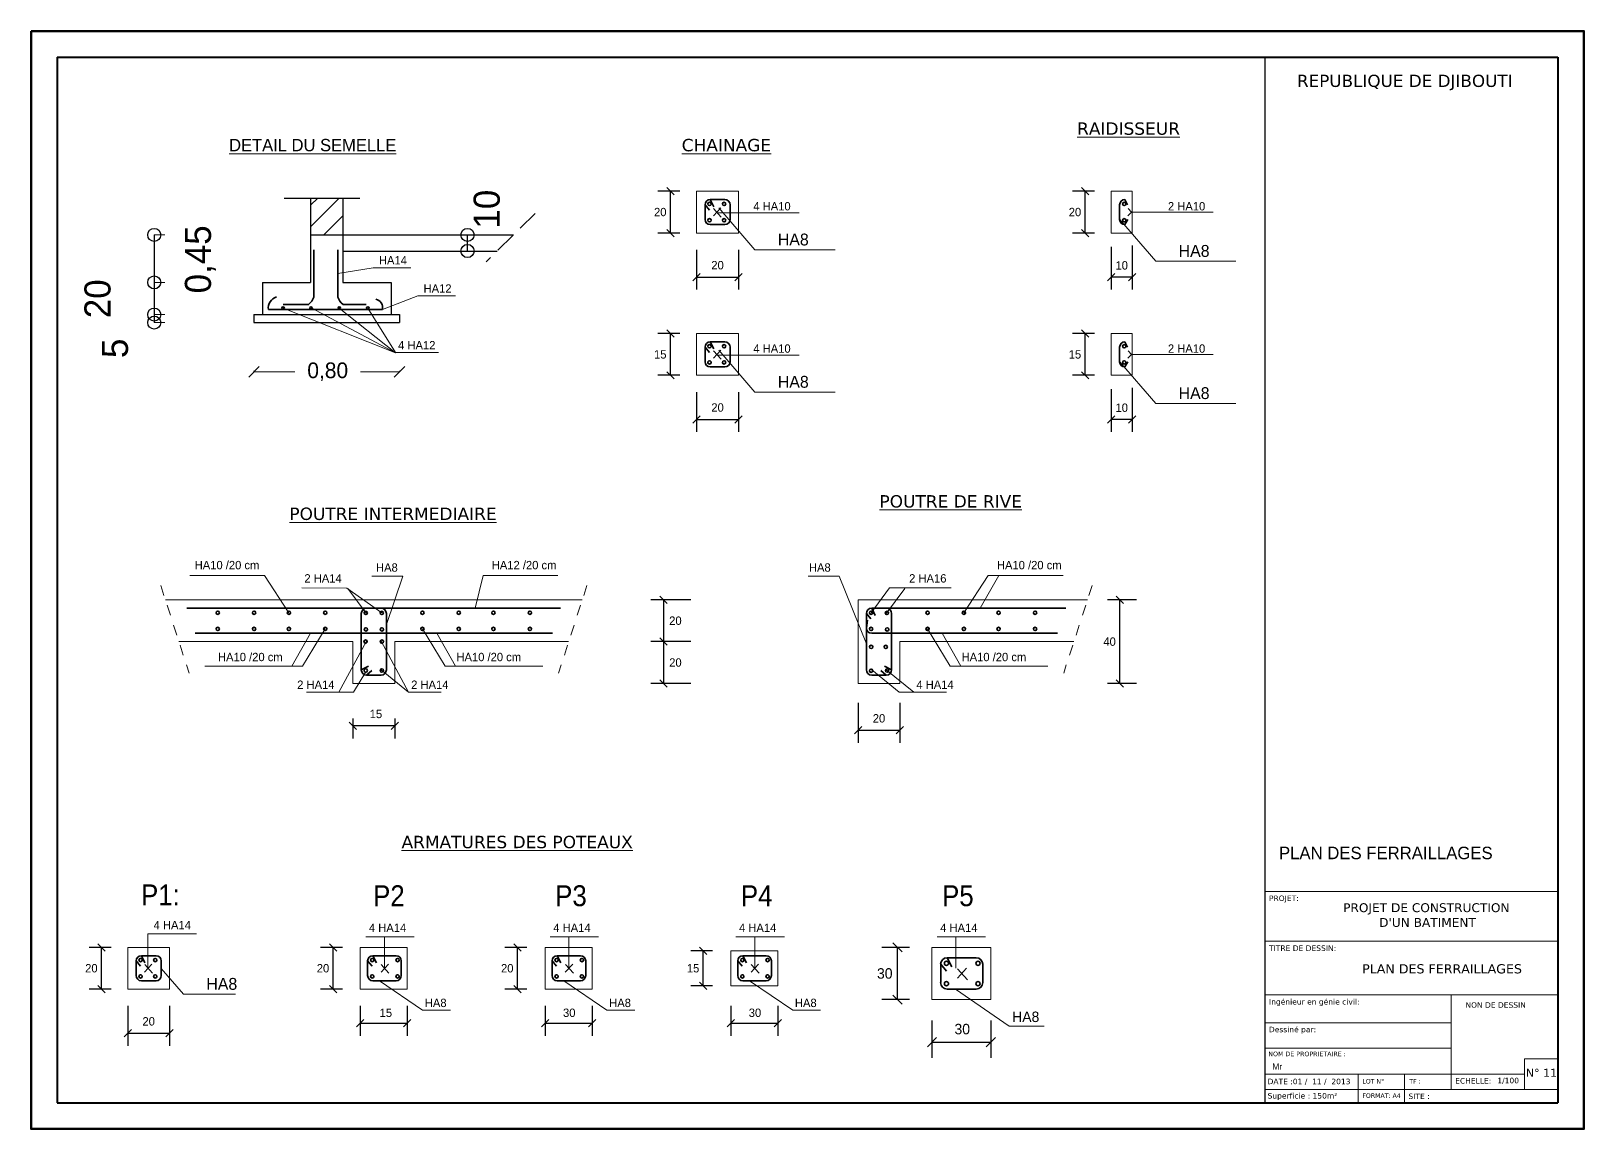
# Model space of a CAD drawing. Extents: x -110 to 3211, y -163 to 893.
# Drawn here: x 122.94 to 137.79, y -14.25 to -3.75 of the extents above; entities that cross this region are included whole.
import ezdxf
from ezdxf.enums import TextEntityAlignment as Align

# ---------------------------------------------------------------- set-up
doc = ezdxf.new("R2010")
doc.units = 0
doc.header["$LTSCALE"] = 0.8
doc.header["$MEASUREMENT"] = 0
doc.linetypes.add('DASHED2', pattern=[0.375, 0.25, -0.125])
doc.linetypes.add('HIDDEN', pattern=[0.375, 0.25, -0.125])
doc.layers.get('0').update_dxf_attribs({"color": 5, "linetype": 'CONTINUOUS'})
doc.layers.get('DEFPOINTS').update_dxf_attribs({"linetype": 'CONTINUOUS'})
for name, color, linetype in [('COMBLDG', 7, 'CONTINUOUS'), ('Cotation', 11, 'CONTINUOUS'), ('COTATITION', 5, 'CONTINUOUS')]:
    doc.layers.add(name, color=color, linetype=linetype)
for name, color, linetype, lineweight in [('DET -FER', 7, 'CONTINUOUS', 13), ('DETAIL', 1, 'CONTINUOUS', 35), ('Layer1', 3, 'CONTINUOUS', 15)]:
    doc.layers.add(name, color=color, linetype=linetype, lineweight=lineweight)
doc.styles.add('style1', font='FTLTLT.TTF', dxfattribs={"width": 0.8, "height": 30})
doc.dimstyles.new('ISO-25', dxfattribs={"dimtxt": 0.25, "dimasz": 0.25, "dimexe": 1.25, "dimexo": 0.625, "dimgap": 0.001, "dimtad": 1, "dimzin": 1, "dimtxsty": 'Standard', "dimblk": 'SMALL', "dimcen": 0.25, "dimse1": 1, "dimse2": 1, "dimazin": 0, "dimtfac": 1, "dimtmove": 1, "dimatfit": 3, "dimldrblk": 'SMALL', "dimfxl": 1, "dimarcsym": 0})

# ---------------------------------------------------------------- blocks, each defined once
blk = doc.blocks.new('_Small')
at = {"color": 0, "linetype": 'ByBlock', "lineweight": -2}
blk.add_circle((0, 0), 0.25, dxfattribs=at)
blk = doc.blocks.new('*D200')
at = {"layer": 'Cotation', "color": 0, "lineweight": -2, "ltscale": 0.3, "transparency": 16777216}
blk.add_line((124.121, -6.154), (124.121, -6.462), dxfattribs=at)
at = {"layer": 'DEFPOINTS', "color": 0, "ltscale": 0.3, "transparency": 16777216}
for p in [(125.155, -6.154), (124.121, -6.462), (125.155, -6.462)]:
    blk.add_point(p, dxfattribs=at)
at = {"layer": 'Cotation', "color": 0, "lineweight": -2, "ltscale": 0.3, "transparency": 16777216, "xscale": 0.250000000000011, "yscale": 0.250000000000011, "zscale": 0.250000000000011}
for p, rotation in [((124.121, -6.154), 90), ((124.121, -6.462), 270)]:
    blk.add_blockref('_Small', p, dxfattribs=dict(at, rotation=rotation))
at = {"layer": 'Cotation', "color": 0, "lineweight": 20, "ltscale": 0.3, "transparency": 16777216, "insert": (123.58, -6.311), "char_height": 0.25, "attachment_point": 5, "rotation": 90}
blk.add_mtext('20', dxfattribs=at)
blk = doc.blocks.new('*D201')
at = {"layer": 'Cotation', "color": 0, "lineweight": -2, "ltscale": 0.3, "transparency": 16777216}
blk.add_line((124.121, -6.462), (124.121, -6.539), dxfattribs=at)
at = {"layer": 'DEFPOINTS', "color": 0, "ltscale": 0.3, "transparency": 16777216}
for p in [(125.155, -6.462), (124.121, -6.539), (125.155, -6.539)]:
    blk.add_point(p, dxfattribs=at)
at = {"layer": 'Cotation', "color": 0, "lineweight": -2, "ltscale": 0.3, "transparency": 16777216, "xscale": 0.250000000000011, "yscale": 0.250000000000011, "zscale": 0.250000000000011}
for p, rotation in [((124.121, -6.462), 90), ((124.121, -6.539), 270)]:
    blk.add_blockref('_Small', p, dxfattribs=dict(at, rotation=rotation))
at = {"layer": 'Cotation', "color": 0, "lineweight": 20, "ltscale": 0.3, "transparency": 16777216, "insert": (123.747, -6.785), "char_height": 0.25, "attachment_point": 5, "rotation": 90}
blk.add_mtext('5', dxfattribs=at)
blk = doc.blocks.new('*D202')
at = {"layer": 'Cotation', "color": 0, "lineweight": -2, "ltscale": 0.3, "transparency": 16777216}
blk.add_line((127.117, -5.854), (127.117, -5.7), dxfattribs=at)
at = {"layer": 'DEFPOINTS', "color": 0, "ltscale": 0.3, "transparency": 16777216}
for p in [(127.117, -5.7), (127.315, -5.7), (127.315, -5.854)]:
    blk.add_point(p, dxfattribs=at)
at = {"layer": 'Cotation', "color": 0, "lineweight": -2, "ltscale": 0.3, "transparency": 16777216, "xscale": 0.250000000000011, "yscale": 0.250000000000011, "zscale": 0.250000000000011}
for p, rotation in [((127.117, -5.7), 90), ((127.117, -5.854), 270)]:
    blk.add_blockref('_Small', p, dxfattribs=dict(at, rotation=rotation))
at = {"layer": 'Cotation', "color": 0, "lineweight": 20, "ltscale": 0.3, "transparency": 16777216, "insert": (127.302, -5.454), "char_height": 0.25, "attachment_point": 5, "rotation": 90}
blk.add_mtext('10', dxfattribs=at)
blk = doc.blocks.new('_OBLIQUE')
at = {"color": 0, "linetype": 'ByBlock'}
blk.add_line((-0.5, -0.5), (0.5, 0.5), dxfattribs=at)
blk = doc.blocks.new('*D203')
at = {"layer": 'Cotation', "color": 0, "lineweight": -2, "ltscale": 0.3, "transparency": 16777216}
blk.add_line((124.121, -5.7), (124.121, -6.154), dxfattribs=at)
at = {"layer": 'DEFPOINTS', "color": 0, "ltscale": 0.3, "transparency": 16777216}
for p in [(125.617, -5.7), (124.121, -6.154), (125.617, -6.154)]:
    blk.add_point(p, dxfattribs=at)
at = {"layer": 'Cotation', "color": 0, "lineweight": -2, "ltscale": 0.3, "transparency": 16777216, "xscale": 0.250000000000011, "yscale": 0.250000000000011, "zscale": 0.250000000000011}
for p, rotation in [((124.121, -5.7), 90), ((124.121, -6.154), 270)]:
    blk.add_blockref('_Small', p, dxfattribs=dict(at, rotation=rotation))
at = {"layer": 'Cotation', "color": 0, "lineweight": 20, "ltscale": 0.3, "transparency": 16777216, "insert": (124.562, -5.934), "char_height": 0.25, "attachment_point": 5, "rotation": 90}
blk.add_mtext('0,45', dxfattribs=at)

msp = doc.modelspace()

# ---------------------------------------------------------------- linework, layer by layer
at = {"color": 5, "lineweight": 40}
for p, q in [((123.193, -4), (137.543, -4)), ((123.193, -4), (123.193, -14)), ((137.543, -4), (137.543, -14)), ((123.193, -14), (137.543, -14))]:
    msp.add_line(p, q, dxfattribs=at)
at = {"color": 5, "lineweight": 100}
msp.add_lwpolyline([(122.943, -3.75), (137.793, -3.75), (137.793, -14.25), (122.943, -14.25)], close=True, dxfattribs=at)
at = {"layer": 'COMBLDG', "color": 7, "lineweight": 30}
msp.add_line((134.744, -14), (134.744, -4), dxfattribs=at)
at = {"layer": 'COMBLDG', "color": 7, "lineweight": 9}
for p, q in [((134.744, -11.98, 0.088), (137.543, -11.98, -0.282)), ((134.744, -12.456, 0.088), (137.543, -12.456, -0.282)), ((134.744, -12.969, 0.088), (137.543, -12.969, -0.282)), ((136.522, -12.969, -0.147), (136.522, -13.873, -0.266)), ((134.744, -13.235, 0), (136.522, -13.235, -0.235)), ((134.744, -13.478, 0.088), (136.522, -13.478, -0.147)), ((137.224, -13.579, -0.533), (137.543, -13.579, -0.565)), ((137.224, -13.579, 0), (137.224, -13.873, 0)), ((134.744, -13.726), (137.224, -13.726, -0.25)), ((135.633, -13.726, 0.019), (135.633, -14, -0.017)), ((136.077, -14, 0), (136.077, -13.726, 0)), ((134.744, -13.873, 0), (137.543, -13.873))]:
    msp.add_line(p, q, dxfattribs=at)
at = {"layer": 'Cotation', "ltscale": 0.15}
for p, q in [((129.148, -5.282, -7.109), (128.937, -5.282, -7.109)), ((129.057, -5.682, -7.109), (129.057, -5.282, -7.109)), ((133.113, -5.282, -7.109), (132.903, -5.282, -7.109)), ((133.023, -5.682, -7.109), (133.023, -5.282, -7.109)), ((129.148, -5.682, -7.109), (128.937, -5.682, -7.109)), ((133.113, -5.682, -7.109), (132.903, -5.682, -7.109)), ((129.308, -5.842, -7.109), (129.308, -6.223, -7.109)), ((129.708, -5.842, -7.109), (129.708, -6.223, -7.109)), ((133.273, -5.815, -7.109), (133.273, -6.223, -7.109)), ((133.473, -5.802, -7.109), (133.473, -6.223, -7.109)), ((129.308, -6.103, -7.109), (129.708, -6.103, -7.109)), ((133.473, -6.103, -7.109), (133.273, -6.103, -7.109)), ((129.148, -6.643, -7.109), (128.937, -6.643, -7.109)), ((129.057, -7.043, -7.109), (129.057, -6.643, -7.109)), ((133.113, -6.643, -7.109), (132.903, -6.643, -7.109)), ((133.023, -7.043, -7.109), (133.023, -6.643, -7.109)), ((129.148, -7.043, -7.109), (128.937, -7.043, -7.109)), ((133.113, -7.043, -7.109), (132.903, -7.043, -7.109)), ((129.308, -7.203, -7.109), (129.308, -7.584, -7.109)), ((129.708, -7.203, -7.109), (129.708, -7.584, -7.109)), ((133.273, -7.176, -7.109), (133.273, -7.584, -7.109)), ((133.473, -7.163, -7.109), (133.473, -7.584, -7.109)), ((129.308, -7.464, -7.109), (129.708, -7.464, -7.109)), ((133.473, -7.464, -7.109), (133.273, -7.464, -7.109)), ((129.253, -9.19, -7.109), (128.871, -9.19, -7.109)), ((128.991, -9.19, -7.109), (128.991, -9.59, -7.109)), ((133.515, -9.19, -7.109), (133.236, -9.19, -7.109)), ((133.356, -9.99, -7.109), (133.356, -9.19, -7.109)), ((129.253, -9.59, -7.109), (128.871, -9.59, -7.109)), ((129.253, -9.59, -7.109), (128.871, -9.59, -7.109)), ((128.991, -9.59, -7.109), (128.991, -9.99, -7.109)), ((129.253, -9.99, -7.109), (128.871, -9.99, -7.109)), ((133.515, -9.99, -7.109), (133.236, -9.99, -7.109)), ((130.852, -10.176, -7.109), (130.852, -10.557, -7.109)), ((131.252, -10.176, -7.109), (131.252, -10.557, -7.109)), ((126.021, -10.325, -7.109), (126.021, -10.516, -7.109)), ((126.421, -10.325, -7.109), (126.421, -10.516, -7.109)), ((126.421, -10.396, -7.109), (126.021, -10.396, -7.109)), ((130.852, -10.437, -7.109), (131.252, -10.437, -7.109)), ((123.708, -12.514, -7.109), (123.498, -12.514, -7.109)), ((123.618, -12.914, -7.109), (123.618, -12.514, -7.109)), ((125.922, -12.514, -7.109), (125.712, -12.514, -7.109)), ((125.832, -12.914, -7.109), (125.832, -12.514, -7.109)), ((127.685, -12.514, -7.109), (127.475, -12.514, -7.109)), ((127.595, -12.914, -7.109), (127.595, -12.514, -7.109)), ((129.461, -12.548, -7.109), (129.251, -12.548, -7.109)), ((129.371, -12.882, -7.109), (129.371, -12.548, -7.109)), ((131.342, -12.514, -7.109), (131.079, -12.514, -7.109)), ((131.229, -13.014, -7.109), (131.229, -12.514, -7.109)), ((123.708, -12.914, -7.109), (123.498, -12.914, -7.109)), ((125.922, -12.914, -7.109), (125.712, -12.914, -7.109)), ((127.685, -12.914, -7.109), (127.475, -12.914, -7.109)), ((129.461, -12.882, -7.109), (129.251, -12.882, -7.109)), ((131.342, -13.014, -7.109), (131.079, -13.014, -7.109)), ((123.868, -13.074, -7.109), (123.868, -13.455, -7.109)), ((124.268, -13.074, -7.109), (124.268, -13.455, -7.109)), ((126.09, -13.074, -7.109), (126.09, -13.36, -7.109)), ((126.54, -13.074, -7.109), (126.54, -13.36, -7.109)), ((127.858, -13.074, -7.109), (127.858, -13.36, -7.109)), ((128.308, -13.074, -7.109), (128.308, -13.36, -7.109)), ((129.634, -13.074, -7.109), (129.634, -13.36, -7.109)), ((130.084, -13.074, -7.109), (130.084, -13.36, -7.109)), ((131.558, -13.214, -7.109), (131.558, -13.571, -7.109)), ((132.121, -13.214, -7.109), (132.121, -13.571, -7.109)), ((123.868, -13.335, -7.109), (124.268, -13.335, -7.109)), ((126.09, -13.24, -7.109), (126.54, -13.24, -7.109)), ((127.858, -13.24, -7.109), (128.308, -13.24, -7.109)), ((129.634, -13.24, -7.109), (130.084, -13.24, -7.109)), ((131.558, -13.421, -7.109), (132.121, -13.421, -7.109))]:
    msp.add_line(p, q, dxfattribs=at)
at = {"layer": 'Cotation', "linetype": 'DASHED2', "lineweight": 20, "ltscale": 0.3}
for p, q in [((124.121, -5.7, -7.109), (124.274, -5.7, -7.109)), ((124.121, -6.154, -7.109), (124.274, -6.154, -7.109)), ((124.121, -6.462, -7.109), (124.274, -6.462, -7.109)), ((124.121, -6.539, -7.109), (124.274, -6.539, -7.109))]:
    msp.add_line(p, q, dxfattribs=at)
at = {"layer": 'Cotation', "lineweight": 20, "ltscale": 0.3}
for p, q in [((125.075, -6.999, -7.109), (125.075, -7.009, -7.109)), ((125.075, -7.009, -7.109), (125.466, -7.009, -7.109)), ((126.467, -7.009, -7.109), (126.093, -7.009, -7.109)), ((126.467, -6.999, -7.109), (126.467, -7.009, -7.109))]:
    msp.add_line(p, q, dxfattribs=at)
at = {"layer": 'COTATITION', "color": 7, "lineweight": 25}
for p, q in [((125.363, -5.35, -7.109), (126.088, -5.35, -7.109)), ((125.617, -5.35, -7.109), (125.617, -6.154, -7.109)), ((125.617, -5.622, -7.109), (125.889, -5.35, -7.109)), ((125.617, -5.417, -7.109), (125.684, -5.35, -7.109)), ((125.925, -5.35, -7.109), (125.925, -6.154, -7.109)), ((125.743, -5.7, -7.109), (125.925, -5.518, -7.109)), ((125.617, -5.7, -7.109), (127.556, -5.7, -7.109)), ((125.925, -5.854, -7.109), (127.401, -5.854, -7.109)), ((125.155, -6.154, -7.109), (125.617, -6.154, -7.109)), ((125.155, -6.154, -7.109), (125.155, -6.462, -7.109)), ((125.925, -6.154, -7.109), (126.387, -6.154, -7.109)), ((126.387, -6.154, -7.109), (126.387, -6.462, -7.109)), ((125.075, -6.462, -7.109), (125.075, -6.539, -7.109)), ((125.075, -6.462, -7.109), (126.467, -6.462, -7.109)), ((126.467, -6.462, -7.109), (126.467, -6.539, -7.109)), ((125.075, -6.539, -7.109), (126.467, -6.539, -7.109))]:
    msp.add_line(p, q, dxfattribs=at)
at = {"layer": 'COTATITION', "color": 7, "linetype": 'DASHED2', "lineweight": 25}
msp.add_line((127.764, -5.495, -7.109), (127.296, -5.957, -7.109), dxfattribs=at)
at = {"layer": 'COTATITION', "color": 7, "lineweight": 25, "elevation": -7.109}
msp.add_lwpolyline([(125.155, -6.154), (125.617, -6.154)], dxfattribs=at)
at = {"layer": 'DET -FER', "ltscale": 0.15}
for p, q in [((129.708, -5.282, -7.109), (129.308, -5.282, -7.109)), ((129.308, -5.282, -7.109), (129.308, -5.682, -7.109)), ((129.708, -5.282, -7.109), (129.308, -5.282, -7.109)), ((129.308, -5.282, -7.109), (129.308, -5.682, -7.109)), ((129.708, -5.282, -7.109), (129.708, -5.682, -7.109)), ((129.708, -5.282, -7.109), (129.708, -5.682, -7.109)), ((133.473, -5.282, -7.109), (133.273, -5.282, -7.109)), ((133.273, -5.282, -7.109), (133.273, -5.682, -7.109)), ((133.473, -5.282, -7.109), (133.273, -5.282, -7.109)), ((133.273, -5.282, -7.109), (133.273, -5.682, -7.109)), ((133.473, -5.282, -7.109), (133.473, -5.682, -7.109)), ((129.708, -5.682, -7.109), (129.308, -5.682, -7.109)), ((129.708, -5.682, -7.109), (129.308, -5.682, -7.109)), ((133.473, -5.682, -7.109), (133.273, -5.682, -7.109)), ((133.473, -5.682, -7.109), (133.273, -5.682, -7.109)), ((129.708, -6.643, -7.109), (129.308, -6.643, -7.109)), ((129.308, -6.643, -7.109), (129.308, -7.043, -7.109)), ((129.708, -6.643, -7.109), (129.308, -6.643, -7.109)), ((129.308, -6.643, -7.109), (129.308, -7.043, -7.109)), ((129.708, -6.643, -7.109), (129.708, -7.043, -7.109)), ((129.708, -6.643, -7.109), (129.708, -7.043, -7.109)), ((133.473, -6.643, -7.109), (133.273, -6.643, -7.109)), ((133.273, -6.643, -7.109), (133.273, -7.043, -7.109)), ((133.473, -6.643, -7.109), (133.273, -6.643, -7.109)), ((133.273, -6.643, -7.109), (133.273, -7.043, -7.109)), ((133.473, -6.643, -7.109), (133.473, -7.043, -7.109)), ((129.708, -7.043, -7.109), (129.308, -7.043, -7.109)), ((129.708, -7.043, -7.109), (129.308, -7.043, -7.109)), ((133.473, -7.043, -7.109), (133.273, -7.043, -7.109)), ((133.473, -7.043, -7.109), (133.273, -7.043, -7.109)), ((124.228, -9.19, -7.109), (126.421, -9.19, -7.109)), ((128.214, -9.19, -7.109), (126.421, -9.19, -7.109)), ((133.045, -9.19, -7.109), (130.852, -9.19, -7.109)), ((130.852, -9.19, -7.109), (130.852, -9.99, -7.109)), ((124.357, -9.59, -7.109), (126.021, -9.59, -7.109)), ((126.021, -9.59, -7.109), (126.021, -9.99, -7.109)), ((126.421, -9.59, -7.109), (126.421, -9.99, -7.109)), ((128.084, -9.59, -7.109), (126.421, -9.59, -7.109)), ((131.252, -9.59, -7.109), (131.252, -9.99, -7.109)), ((132.915, -9.59, -7.109), (131.252, -9.59, -7.109)), ((126.021, -9.99, -7.109), (126.421, -9.99, -7.109)), ((131.252, -9.99, -7.109), (130.852, -9.99, -7.109)), ((124.268, -12.514, -7.109), (123.868, -12.514, -7.109)), ((123.868, -12.514, -7.109), (123.868, -12.914, -7.109)), ((124.268, -12.514, -7.109), (123.868, -12.514, -7.109)), ((123.868, -12.514, -7.109), (123.868, -12.914, -7.109)), ((124.268, -12.514, -7.109), (124.268, -12.914, -7.109)), ((124.268, -12.514, -7.109), (124.268, -12.914, -7.109)), ((126.54, -12.514, -7.109), (126.09, -12.514, -7.109)), ((126.09, -12.514, -7.109), (126.09, -12.914, -7.109)), ((126.54, -12.514, -7.109), (126.54, -12.914, -7.109)), ((128.308, -12.514, -7.109), (127.858, -12.514, -7.109)), ((127.858, -12.514, -7.109), (127.858, -12.914, -7.109)), ((128.308, -12.514, -7.109), (128.308, -12.914, -7.109)), ((130.084, -12.548, -7.109), (129.634, -12.548, -7.109)), ((129.634, -12.548, -7.109), (129.634, -12.882, -7.109)), ((130.084, -12.548, -7.109), (130.084, -12.882, -7.109)), ((132.121, -12.514, -7.109), (131.558, -12.514, -7.109)), ((131.558, -12.514, -7.109), (131.558, -13.014, -7.109)), ((132.121, -12.514, -7.109), (132.121, -13.014, -7.109)), ((124.268, -12.914, -7.109), (123.868, -12.914, -7.109)), ((124.268, -12.914, -7.109), (123.868, -12.914, -7.109)), ((126.54, -12.914, -7.109), (126.09, -12.914, -7.109)), ((128.308, -12.914, -7.109), (127.858, -12.914, -7.109)), ((130.084, -12.882, -7.109), (129.634, -12.882, -7.109)), ((132.121, -13.014, -7.109), (131.558, -13.014, -7.109))]:
    msp.add_line(p, q, dxfattribs=at)
at = {"layer": 'DETAIL', "ltscale": 0.15}
for p, q in [((129.388, -5.552, -7.109), (129.388, -5.412, -7.109)), ((129.388, -5.412, -7.109), (129.431, -5.464, -7.109)), ((129.438, -5.362, -7.109), (129.578, -5.362, -7.109)), ((129.438, -5.362, -7.109), (129.578, -5.362, -7.109)), ((129.438, -5.362, -7.109), (129.471, -5.43, -7.109)), ((129.628, -5.412, -7.109), (129.628, -5.552, -7.109)), ((133.353, -5.552, -7.109), (133.353, -5.412, -7.109)), ((133.403, -5.362, -7.109), (133.428, -5.412, -7.109)), ((129.578, -5.602, -7.109), (129.438, -5.602, -7.109)), ((133.403, -5.602, -7.109), (133.433, -5.554, -7.109)), ((125.648, -5.843, -7.109), (125.648, -6.297, -7.109)), ((125.877, -5.843, -7.109), (125.877, -6.297, -7.109)), ((125.598, -6.365, -7.109), (125.355, -6.365, -7.109)), ((125.927, -6.365, -7.109), (126.147, -6.365, -7.109)), ((125.214, -6.414, -7.109), (126.303, -6.414, -7.109)), ((129.388, -6.913, -7.109), (129.388, -6.773, -7.109)), ((129.388, -6.773, -7.109), (129.431, -6.824, -7.109)), ((129.438, -6.723, -7.109), (129.578, -6.723, -7.109)), ((129.438, -6.723, -7.109), (129.578, -6.723, -7.109)), ((129.438, -6.723, -7.109), (129.471, -6.791, -7.109)), ((129.628, -6.773, -7.109), (129.628, -6.913, -7.109)), ((133.353, -6.913, -7.109), (133.353, -6.773, -7.109)), ((133.403, -6.723, -7.109), (133.428, -6.773, -7.109)), ((129.578, -6.963, -7.109), (129.438, -6.963, -7.109)), ((133.403, -6.963, -7.109), (133.433, -6.915, -7.109)), ((126.291, -9.27, -7.109), (124.434, -9.27, -7.109)), ((126.101, -9.32, -7.109), (126.101, -9.86, -7.109)), ((126.291, -9.27, -7.109), (126.151, -9.27, -7.109)), ((126.691, -9.27, -7.109), (126.151, -9.27, -7.109)), ((126.291, -9.27, -7.109), (128.007, -9.27, -7.109)), ((126.291, -9.27, -7.109), (126.291, -9.27, -7.109)), ((126.291, -9.27, -7.109), (126.291, -9.27, -7.109)), ((126.341, -9.32, -7.109), (126.341, -9.86, -7.109)), ((130.932, -9.46, -7.109), (130.932, -9.32, -7.109)), ((130.932, -9.32, -7.109), (130.975, -9.372, -7.109)), ((130.932, -9.86, -7.109), (130.932, -9.32, -7.109)), ((130.982, -9.27, -7.109), (132.838, -9.27, -7.109)), ((130.982, -9.27, -7.109), (131.122, -9.27, -7.109)), ((130.982, -9.27, -7.109), (131.016, -9.339, -7.109)), ((130.982, -9.27, -7.109), (131.122, -9.27, -7.109)), ((131.172, -9.32, -7.109), (131.172, -9.86, -7.109)), ((130.932, -9.46, -7.109), (130.943, -9.385, -7.109)), ((124.512, -9.51, -7.109), (126.741, -9.51, -7.109)), ((127.929, -9.51, -7.109), (126.341, -9.51, -7.109)), ((132.76, -9.51, -7.109), (130.982, -9.51, -7.109)), ((126.101, -9.72, -7.109), (126.101, -9.86, -7.109)), ((126.341, -9.72, -7.109), (126.341, -9.86, -7.109)), ((130.932, -9.86, -7.109), (130.932, -9.72, -7.109)), ((130.932, -9.86, -7.109), (130.932, -9.72, -7.109)), ((131.172, -9.72, -7.109), (131.172, -9.86, -7.109)), ((126.101, -9.86, -7.109), (126.169, -9.826, -7.109)), ((126.151, -9.91, -7.109), (126.202, -9.867, -7.109)), ((126.291, -9.91, -7.109), (126.151, -9.91, -7.109)), ((126.151, -9.91, -7.109), (126.291, -9.91, -7.109)), ((131.122, -9.91, -7.109), (130.982, -9.91, -7.109)), ((131.122, -9.91, -7.109), (130.982, -9.91, -7.109)), ((131.122, -9.91, -7.109), (131.07, -9.867, -7.109)), ((131.172, -9.86, -7.109), (131.103, -9.826, -7.109)), ((123.998, -12.594, -7.109), (124.138, -12.594, -7.109)), ((123.998, -12.594, -7.109), (124.138, -12.594, -7.109)), ((123.998, -12.594, -7.109), (124.031, -12.662, -7.109)), ((126.212, -12.594, -7.109), (126.434, -12.594, -7.109)), ((126.212, -12.594, -7.109), (126.352, -12.594, -7.109)), ((126.212, -12.594, -7.109), (126.246, -12.662, -7.109)), ((127.975, -12.594, -7.109), (128.197, -12.594, -7.109)), ((127.975, -12.594, -7.109), (128.115, -12.594, -7.109)), ((127.975, -12.594, -7.109), (128.009, -12.662, -7.109)), ((129.751, -12.594, -7.109), (129.973, -12.594, -7.109)), ((129.751, -12.594, -7.109), (129.891, -12.594, -7.109)), ((129.751, -12.594, -7.109), (129.785, -12.662, -7.109)), ((131.704, -12.614, -7.109), (131.982, -12.614, -7.109)), ((131.704, -12.614, -7.109), (131.879, -12.614, -7.109)), ((131.704, -12.614, -7.109), (131.747, -12.699, -7.109)), ((123.948, -12.784, -7.109), (123.948, -12.644, -7.109)), ((123.948, -12.644, -7.109), (123.991, -12.695, -7.109)), ((124.188, -12.644, -7.109), (124.188, -12.784, -7.109)), ((126.162, -12.784, -7.109), (126.162, -12.644, -7.109)), ((126.162, -12.644, -7.109), (126.206, -12.695, -7.109)), ((126.484, -12.644, -7.109), (126.484, -12.784, -7.109)), ((127.925, -12.784, -7.109), (127.925, -12.644, -7.109)), ((127.925, -12.644, -7.109), (127.968, -12.695, -7.109)), ((128.247, -12.644, -7.109), (128.247, -12.784, -7.109)), ((129.701, -12.784, -7.109), (129.701, -12.644, -7.109)), ((129.701, -12.644, -7.109), (129.744, -12.695, -7.109)), ((130.023, -12.644, -7.109), (130.023, -12.784, -7.109)), ((131.642, -12.851, -7.109), (131.642, -12.676, -7.109)), ((131.642, -12.676, -7.109), (131.696, -12.741, -7.109)), ((132.044, -12.676, -7.109), (132.044, -12.851, -7.109)), ((124.138, -12.834, -7.109), (123.998, -12.834, -7.109)), ((126.434, -12.834, -7.109), (126.212, -12.834, -7.109)), ((128.197, -12.834, -7.109), (127.975, -12.834, -7.109)), ((129.973, -12.834, -7.109), (129.751, -12.834, -7.109)), ((131.982, -12.914, -7.109), (131.704, -12.914, -7.109))]:
    msp.add_line(p, q, dxfattribs=at)
for centre, radius in [((129.431, -5.404, -7.109), 0.0159), ((129.571, -5.404, -7.109), 0.0159), ((133.397, -5.404, -7.109), 0.0159), ((129.431, -5.56, -7.109), 0.0159), ((129.571, -5.56, -7.109), 0.0159), ((133.397, -5.56, -7.109), 0.0159), ((125.353, -6.401, -7.109), 0.0122), ((125.621, -6.399, -7.109), 0.0122), ((125.891, -6.401, -7.109), 0.0122), ((126.164, -6.401, -7.109), 0.0122), ((129.431, -6.765, -7.109), 0.0159), ((129.571, -6.765, -7.109), 0.0159), ((133.397, -6.765, -7.109), 0.0159), ((129.431, -6.92, -7.109), 0.0159), ((129.571, -6.92, -7.109), 0.0159), ((133.397, -6.92, -7.109), 0.0159), ((124.728, -9.313, -7.109), 0.0159), ((125.076, -9.313, -7.109), 0.0159), ((125.409, -9.313, -7.109), 0.0159), ((125.757, -9.313, -7.109), 0.0159), ((126.144, -9.315, -7.109), 0.0159), ((126.297, -9.315, -7.109), 0.0159), ((126.685, -9.313, -7.109), 0.0159), ((127.033, -9.313, -7.109), 0.0159), ((127.365, -9.313, -7.109), 0.0159), ((127.713, -9.313, -7.109), 0.0159), ((130.976, -9.313, -7.109), 0.0159), ((131.128, -9.315, -7.109), 0.0159), ((131.516, -9.313, -7.109), 0.0159), ((131.864, -9.313, -7.109), 0.0159), ((132.196, -9.313, -7.109), 0.0159), ((132.544, -9.313, -7.109), 0.0159), ((124.728, -9.468, -7.109), 0.0159), ((125.076, -9.468, -7.109), 0.0159), ((125.409, -9.468, -7.109), 0.0159), ((125.757, -9.468, -7.109), 0.0159), ((126.146, -9.473, -7.109), 0.0159), ((126.299, -9.473, -7.109), 0.0159), ((126.685, -9.468, -7.109), 0.0159), ((127.033, -9.468, -7.109), 0.0159), ((127.365, -9.468, -7.109), 0.0159), ((127.713, -9.468, -7.109), 0.0159), ((130.976, -9.468, -7.109), 0.0159), ((131.13, -9.473, -7.109), 0.0159), ((131.516, -9.468, -7.109), 0.0159), ((131.864, -9.468, -7.109), 0.0159), ((132.196, -9.468, -7.109), 0.0159), ((132.544, -9.468, -7.109), 0.0159), ((126.142, -9.59, -7.109), 0.0159), ((126.299, -9.59, -7.109), 0.0159), ((130.977, -9.641, -7.109), 0.0159), ((131.117, -9.641, -7.109), 0.0159), ((126.143, -9.866, -7.109), 0.0159), ((126.298, -9.866, -7.109), 0.0159), ((130.976, -9.868, -7.109), 0.0159), ((131.129, -9.866, -7.109), 0.0159), ((123.991, -12.636, -7.109), 0.0159), ((124.131, -12.636, -7.109), 0.0159), ((126.206, -12.636, -7.109), 0.0159), ((126.448, -12.636, -7.109), 0.0159), ((127.969, -12.636, -7.109), 0.0159), ((128.211, -12.636, -7.109), 0.0159), ((129.745, -12.636, -7.109), 0.0159), ((129.987, -12.636, -7.109), 0.0159), ((131.697, -12.666, -7.109), 0.0199), ((131.999, -12.666, -7.109), 0.0199), ((123.991, -12.791, -7.109), 0.0159), ((124.131, -12.791, -7.109), 0.0159), ((126.206, -12.791, -7.109), 0.0159), ((126.448, -12.791, -7.109), 0.0159), ((127.969, -12.791, -7.109), 0.0159), ((128.211, -12.791, -7.109), 0.0159), ((129.745, -12.791, -7.109), 0.0159), ((129.987, -12.791, -7.109), 0.0159), ((131.697, -12.861, -7.109), 0.0199), ((131.999, -12.861, -7.109), 0.0199)]:
    msp.add_circle(centre, radius, dxfattribs=at)
for centre, radius, start, end in [((129.438, -5.412, -7.109), 0.05, 90, 180), ((129.438, -5.412, -7.109), 0.05, 90, 180), ((129.578, -5.412, -7.109), 0.05, 0, 90), ((133.403, -5.412, -7.109), 0.05, 90, 180), ((133.403, -5.412, -7.109), 0.05, 90, 180), ((129.438, -5.552, -7.109), 0.05, 180, 270), ((129.578, -5.552, -7.109), 0.05, 270, 0), ((133.403, -5.552, -7.109), 0.05, 180, 270), ((125.321, -6.398, -7.109), 0.109, 106.2583, 188.2795), ((125.515, -6.251, -7.109), 0.14, 306.0783, 341.1388), ((126.009, -6.251, -7.109), 0.14, 198.8612, 233.9217), ((126.224, -6.395, -7.109), 0.0813, 346.8923, 78.2681), ((129.438, -6.773, -7.109), 0.05, 90, 180), ((129.438, -6.773, -7.109), 0.05, 90, 180), ((129.578, -6.773, -7.109), 0.05, 0, 90), ((133.403, -6.773, -7.109), 0.05, 90, 180), ((133.403, -6.773, -7.109), 0.05, 90, 180), ((129.438, -6.913, -7.109), 0.05, 180, 270), ((129.578, -6.913, -7.109), 0.05, 270, 0), ((133.403, -6.913, -7.109), 0.05, 180, 270), ((126.151, -9.32, -7.109), 0.05, 90, 180), ((126.291, -9.32, -7.109), 0.05, 0, 90), ((130.982, -9.32, -7.109), 0.05, 90, 180), ((130.982, -9.32, -7.109), 0.05, 90, 180), ((130.982, -9.32, -7.109), 0.05, 90, 180), ((131.122, -9.32, -7.109), 0.05, 0, 90), ((130.982, -9.46, -7.109), 0.05, 180, 270), ((126.151, -9.86, -7.109), 0.05, 180, 270), ((126.151, -9.86, -7.109), 0.05, 180, 270), ((126.291, -9.86, -7.109), 0.05, 270, 0), ((126.291, -9.86, -7.109), 0.05, 270, 0), ((130.982, -9.86, -7.109), 0.05, 180, 270), ((130.982, -9.86, -7.109), 0.05, 180, 270), ((130.982, -9.86, -7.109), 0.05, 180, 270), ((131.122, -9.86, -7.109), 0.05, 270, 0), ((131.122, -9.86, -7.109), 0.05, 270, 0), ((123.998, -12.644, -7.109), 0.05, 90, 180), ((123.998, -12.644, -7.109), 0.05, 90, 180), ((124.138, -12.644, -7.109), 0.05, 0, 90), ((126.212, -12.644, -7.109), 0.05, 90, 180), ((126.212, -12.644, -7.109), 0.05, 90, 180), ((126.434, -12.644, -7.109), 0.05, 0, 90), ((127.975, -12.644, -7.109), 0.05, 90, 180), ((127.975, -12.644, -7.109), 0.05, 90, 180), ((128.197, -12.644, -7.109), 0.05, 0, 90), ((129.751, -12.644, -7.109), 0.05, 90, 180), ((129.751, -12.644, -7.109), 0.05, 90, 180), ((129.973, -12.644, -7.109), 0.05, 0, 90), ((131.704, -12.676, -7.109), 0.0625, 90, 180), ((131.704, -12.676, -7.109), 0.0625, 90, 180), ((131.982, -12.676, -7.109), 0.0625, 0, 90), ((123.998, -12.784, -7.109), 0.05, 180, 270), ((124.138, -12.784, -7.109), 0.05, 270, 0), ((126.212, -12.784, -7.109), 0.05, 180, 270), ((126.434, -12.784, -7.109), 0.05, 270, 0), ((127.975, -12.784, -7.109), 0.05, 180, 270), ((128.197, -12.784, -7.109), 0.05, 270, 0), ((129.751, -12.784, -7.109), 0.05, 180, 270), ((129.973, -12.784, -7.109), 0.05, 270, 0), ((131.704, -12.851, -7.109), 0.0625, 180, 270), ((131.982, -12.851, -7.109), 0.0625, 270, 0)]:
    msp.add_arc(centre, radius, start, end, dxfattribs=at)
at = {"layer": 'Layer1', "lineweight": 9, "ltscale": 0.15}
for p, q in [((129.538, -5.441, -7.109), (129.468, -5.519, -7.109)), ((129.47, -5.447, -7.109), (129.544, -5.529, -7.109)), ((129.507, -5.488, -7.109), (130.289, -5.488, -7.109)), ((133.467, -5.482, -7.109), (133.433, -5.519, -7.109)), ((133.435, -5.447, -7.109), (133.467, -5.482, -7.109)), ((133.466, -5.483, -7.109), (134.249, -5.483, -7.109)), ((125.877, -6.07, -7.109), (126.216, -6.014, -7.109)), ((126.216, -6.014, -7.109), (126.574, -6.014, -7.109)), ((126.303, -6.414, -7.109), (126.643, -6.284, -7.109)), ((126.642, -6.284, -7.109), (127.001, -6.284, -7.109)), ((125.353, -6.401, -7.109), (126.429, -6.827, -7.109)), ((125.621, -6.399, -7.109), (126.429, -6.827, -7.109)), ((125.891, -6.401, -7.109), (126.429, -6.827, -7.109)), ((126.164, -6.401, -7.109), (126.428, -6.826, -7.109)), ((126.428, -6.826, -7.109), (126.839, -6.826, -7.109)), ((129.538, -6.802, -7.109), (129.468, -6.88, -7.109)), ((129.47, -6.808, -7.109), (129.544, -6.89, -7.109)), ((133.435, -6.808, -7.109), (133.467, -6.843, -7.109)), ((129.507, -6.849, -7.109), (130.289, -6.849, -7.109)), ((133.467, -6.843, -7.109), (133.433, -6.88, -7.109)), ((133.466, -6.843, -7.109), (134.249, -6.843, -7.109)), ((125.175, -8.956, -7.109), (124.46, -8.956, -7.109)), ((125.409, -9.313, -7.109), (125.176, -8.956, -7.109)), ((127.189, -9.27, -7.109), (127.266, -8.956, -7.109)), ((127.266, -8.956, -7.109), (127.981, -8.956, -7.109)), ((131.864, -9.313, -7.109), (132.097, -8.956, -7.109)), ((132.097, -8.956, -7.109), (132.812, -8.956, -7.109)), ((125.964, -9.077, -7.109), (125.531, -9.076, -7.109)), ((131.151, -9.076, -7.109), (131.741, -9.076, -7.109)), ((125.757, -9.468, -7.109), (125.54, -9.825, -7.109)), ((126.685, -9.468, -7.109), (126.902, -9.825, -7.109)), ((131.516, -9.468, -7.109), (131.733, -9.825, -7.109)), ((126.15, -9.584, -7.109), (125.887, -10.073, -7.109)), ((126.292, -9.584, -7.109), (126.554, -10.073, -7.109)), ((125.539, -9.824, -7.109), (124.605, -9.824, -7.109)), ((126.143, -9.88, -7.109), (126.027, -10.073, -7.109)), ((126.291, -9.86, -7.109), (126.554, -10.073, -7.109)), ((126.902, -9.824, -7.109), (127.836, -9.824, -7.109)), ((130.982, -9.86, -7.109), (131.245, -10.073, -7.109)), ((131.122, -9.86, -7.109), (131.385, -10.073, -7.109)), ((131.733, -9.824, -7.109), (132.667, -9.824, -7.109)), ((126.027, -10.073, -7.109), (125.576, -10.073, -7.109)), ((126.554, -10.073, -7.109), (126.866, -10.073, -7.109)), ((131.245, -10.073, -7.109), (131.697, -10.073, -7.109)), ((124.061, -12.714, -7.109), (124.061, -12.384, -7.109)), ((124.061, -12.384, -7.109), (124.524, -12.384, -7.109)), ((126.145, -12.412, -7.109), (126.608, -12.412, -7.109)), ((126.324, -12.714, -7.109), (126.324, -12.412, -7.109)), ((127.908, -12.412, -7.109), (128.37, -12.412, -7.109)), ((128.086, -12.714, -7.109), (128.086, -12.412, -7.109)), ((129.684, -12.412, -7.109), (130.147, -12.412, -7.109)), ((129.863, -12.714, -7.109), (129.863, -12.412, -7.109)), ((131.608, -12.412, -7.109), (132.071, -12.412, -7.109)), ((131.786, -12.714, -7.109), (131.786, -12.412, -7.109)), ((124.098, -12.673, -7.109), (124.028, -12.751, -7.109)), ((124.03, -12.679, -7.109), (124.104, -12.761, -7.109)), ((126.36, -12.673, -7.109), (126.29, -12.751, -7.109)), ((126.292, -12.679, -7.109), (126.366, -12.761, -7.109)), ((128.123, -12.673, -7.109), (128.052, -12.751, -7.109)), ((128.055, -12.679, -7.109), (128.129, -12.761, -7.109)), ((129.899, -12.673, -7.109), (129.829, -12.751, -7.109)), ((129.831, -12.679, -7.109), (129.905, -12.761, -7.109)), ((131.889, -12.713, -7.109), (131.801, -12.81, -7.109)), ((131.804, -12.72, -7.109), (131.897, -12.823, -7.109))]:
    msp.add_line(p, q, dxfattribs=at)
at = {"layer": 'Layer1'}
for p, q in [((129.52, -5.442, -7.109), (129.866, -5.844, -7.109)), ((133.353, -5.55, -7.109), (133.698, -5.952, -7.109)), ((129.866, -5.844, -7.109), (130.632, -5.844, -7.109)), ((133.698, -5.952, -7.109), (134.465, -5.952, -7.109)), ((129.52, -6.803, -7.109), (129.866, -7.205, -7.109)), ((133.353, -6.911, -7.109), (133.698, -7.313, -7.109)), ((129.866, -7.205, -7.109), (130.632, -7.205, -7.109)), ((133.698, -7.313, -7.109), (134.465, -7.313, -7.109)), ((126.498, -8.964, -7.109), (126.202, -8.964, -7.109)), ((126.498, -8.964, -7.109), (126.341, -9.426, -7.109)), ((130.375, -8.964, -7.109), (130.671, -8.964, -7.109)), ((130.671, -8.964, -7.109), (130.932, -9.61, -7.109)), ((124.188, -12.716, -7.109), (124.4, -12.963, -7.109)), ((126.275, -12.834, -7.109), (126.688, -13.116, -7.109)), ((128.037, -12.834, -7.109), (128.45, -13.116, -7.109)), ((129.814, -12.834, -7.109), (130.227, -13.116, -7.109)), ((131.783, -12.914, -7.109), (132.298, -13.266, -7.109)), ((124.4, -12.963, -7.109), (124.898, -12.963, -7.109)), ((126.688, -13.116, -7.109), (126.954, -13.116, -7.109)), ((128.45, -13.116, -7.109), (128.716, -13.116, -7.109)), ((130.227, -13.116, -7.109), (130.492, -13.116, -7.109)), ((132.298, -13.266, -7.109), (132.631, -13.266, -7.109))]:
    msp.add_line(p, q, dxfattribs=at)
at = {"layer": 'Layer1', "linetype": 'HIDDEN', "ltscale": 0.06}
for p, q in [((124.183, -9.052, -7.109), (124.455, -9.891, -7.109)), ((128.259, -9.052, -7.109), (127.987, -9.891, -7.109)), ((133.09, -9.052, -7.109), (132.818, -9.891, -7.109))]:
    msp.add_line(p, q, dxfattribs=at)
at = {"layer": 'Layer1', "ltscale": 0.15}
for p, q in [((132.198, -8.956, -7.109), (132.02, -9.27, -7.109)), ((126.297, -9.315, -7.109), (125.964, -9.077, -7.109)), ((126.149, -9.319, -7.109), (125.973, -9.082, -7.109)), ((130.976, -9.313, -7.109), (131.151, -9.076, -7.109)), ((131.123, -9.319, -7.109), (131.299, -9.082, -7.109)), ((125.438, -9.824, -7.109), (125.616, -9.51, -7.109)), ((127.003, -9.824, -7.109), (126.825, -9.51, -7.109)), ((131.834, -9.824, -7.109), (131.656, -9.51, -7.109))]:
    msp.add_line(p, q, dxfattribs=at)

# ---------------------------------------------------------------- block references
at = {"layer": 'Cotation', "ltscale": 0.15}
for p, xscale, yscale, zscale, rotation in [((129.057, -5.282, -7.109), 0.07000000000925866, 0.07000000000925866, 0.07000000000000028, 90), ((133.023, -5.282, -7.109), 0.07000000000925866, 0.07000000000925866, 0.07000000000000028, 90), ((129.057, -5.682, -7.109), 0.07000000000925866, 0.07000000000925866, 0.07000000000000028, 270), ((133.023, -5.682, -7.109), 0.07000000000925866, 0.07000000000925866, 0.07000000000000028, 270), ((129.308, -6.103, -7.109), 0.06999999999993634, 0.07000000000925866, 0.06999999999993634, 180), ((133.273, -6.103, -7.109), 0.06999999999993634, 0.07000000000925866, 0.06999999999993634, 180), ((129.057, -6.643, -7.109), 0.07000000000925866, 0.07000000000925866, 0.07000000000000028, 90), ((133.023, -6.643, -7.109), 0.07000000000925866, 0.07000000000925866, 0.07000000000000028, 90), ((129.057, -7.043, -7.109), 0.07000000000925866, 0.07000000000925866, 0.07000000000000028, 270), ((133.023, -7.043, -7.109), 0.07000000000925866, 0.07000000000925866, 0.07000000000000028, 270), ((129.308, -7.464, -7.109), 0.06999999999993634, 0.07000000000925866, 0.06999999999993634, 180), ((133.273, -7.464, -7.109), 0.06999999999993634, 0.07000000000925866, 0.06999999999993634, 180), ((128.991, -9.19, -7.109), 0.07000000000925866, 0.07000000000925866, 0.07000000000000028, 90), ((133.356, -9.19, -7.109), 0.07000000000925866, 0.07000000000925866, 0.07000000000000028, 90), ((128.991, -9.59, -7.109), 0.07000000000925866, 0.07000000000925866, 0.07000000000000028, 270), ((128.991, -9.59, -7.109), 0.07000000000925866, 0.07000000000925866, 0.07000000000000028, 90), ((128.991, -9.99, -7.109), 0.07000000000925866, 0.07000000000925866, 0.07000000000000028, 270), ((133.356, -9.99, -7.109), 0.07000000000925866, 0.07000000000925866, 0.07000000000000028, 270), ((130.852, -10.437, -7.109), 0.06999999999993634, 0.07000000000925866, 0.06999999999993634, 180), ((131.229, -12.514, -7.109), 0.08750000001157332, 0.08750000001157332, 0.08750000000000036, 90), ((123.618, -12.514, -7.109), 0.07000000000925866, 0.07000000000925866, 0.07000000000000028, 90), ((125.832, -12.514, -7.109), 0.07000000000925866, 0.07000000000925866, 0.07000000000000028, 90), ((127.595, -12.514, -7.109), 0.07000000000925866, 0.07000000000925866, 0.07000000000000028, 90), ((129.371, -12.548, -7.109), 0.07000000000925866, 0.07000000000925866, 0.07000000000000028, 90), ((123.618, -12.914, -7.109), 0.07000000000925866, 0.07000000000925866, 0.07000000000000028, 270), ((125.832, -12.914, -7.109), 0.07000000000925866, 0.07000000000925866, 0.07000000000000028, 270), ((127.595, -12.914, -7.109), 0.07000000000925866, 0.07000000000925866, 0.07000000000000028, 270), ((129.371, -12.882, -7.109), 0.07000000000925866, 0.07000000000925866, 0.07000000000000028, 270), ((131.229, -13.014, -7.109), 0.08750000001157332, 0.08750000001157332, 0.08750000000000036, 270), ((126.09, -13.24, -7.109), 0.06999999999993634, 0.07000000000925866, 0.06999999999993634, 180), ((126.54, -13.24, -7.109), 0.06999999999993634, 0.07000000000925866, 0.06999999999993634, 180), ((127.858, -13.24, -7.109), 0.06999999999993634, 0.07000000000925866, 0.06999999999993634, 180), ((128.308, -13.24, -7.109), 0.06999999999993634, 0.07000000000925866, 0.06999999999993634, 180), ((129.634, -13.24, -7.109), 0.06999999999993634, 0.07000000000925866, 0.06999999999993634, 180), ((130.084, -13.24, -7.109), 0.06999999999993634, 0.07000000000925866, 0.06999999999993634, 180), ((123.868, -13.335, -7.109), 0.06999999999993634, 0.07000000000925866, 0.06999999999993634, 180), ((131.558, -13.421, -7.109), 0.08749999999992042, 0.08750000001157332, 0.08749999999992042, 180), ((132.121, -13.421, -7.109), 0.08749999999992042, 0.08750000001157332, 0.08749999999992042, 180)]:
    msp.add_blockref('_OBLIQUE', p, dxfattribs=dict(at, xscale=xscale, yscale=yscale, zscale=zscale, rotation=rotation))
at = {"layer": 'Cotation', "ltscale": 0.15, "yscale": 0.07000000000925866}
for p, xscale, zscale in [((129.708, -6.103, -7.109), 0.06999999999993634, 0.06999999999993634), ((133.473, -6.103, -7.109), 0.06999999999993634, 0.06999999999993634), ((129.708, -7.464, -7.109), 0.06999999999993634, 0.06999999999993634), ((133.473, -7.464, -7.109), 0.06999999999993634, 0.06999999999993634), ((126.021, -10.396, -7.109), -0.06999999999993634, 0.07000000000000028), ((126.421, -10.396, -7.109), 0.06999999999993634, 0.06999999999993634), ((131.252, -10.437, -7.109), 0.06999999999993634, 0.06999999999993634), ((124.268, -13.335, -7.109), 0.06999999999993634, 0.06999999999993634)]:
    msp.add_blockref('_OBLIQUE', p, dxfattribs=dict(at, xscale=xscale, zscale=zscale))
at = {"layer": 'Cotation', "lineweight": 20, "ltscale": 0.3, "xscale": 0.09999999999990905, "yscale": 0.09999999999990905, "zscale": 0.09999999999990905, "rotation": 180}
msp.add_blockref('_OBLIQUE', (125.075, -7.009, -7.109), dxfattribs=at)
at = {"layer": 'Cotation', "lineweight": 20, "ltscale": 0.3, "xscale": 0.09999999999990905, "yscale": 0.09999999999990905, "zscale": 0.09999999999990905}
msp.add_blockref('_OBLIQUE', (126.467, -7.009, -7.109), dxfattribs=at)

# ---------------------------------------------------------------- texts
at = {"layer": 'COMBLDG', "color": 7, "lineweight": 9, "attachment_point": 1}
for s, insert, char_height, width in [('\\pi0.81068;{\\fVerdana|b0|i0|c0|p34;REPUBLIQUE DE DJIBOUTI}', (134.238, -4.168, -0.311), 0.1169, 3.76087), ('\\pi1.3874;{\\fVerdana|b0|i0|c0|p34;\\LRAIDISSEUR}', (131.559, -4.624, -14.93), 0.11821, 3.80299), ('\\pi0.9361;{\\LDETAIL DU SEMELLE}', (123.901, -4.782, -7.109), 0.11821, 3.80299), ('\\pi1.4721;{\\fVerdana|b0|i0|c0|p34;\\LCHAINAGE}', (127.693, -4.782, -7.109), 0.11821, 3.80299), ('\\pi0.88728;{\\fVerdana|b0|i0|c0|p34;\\LPOUTRE INTERMEDIAIRE}', (124.526, -8.308, -7.109), 0.11821, 3.80299), ('\\pi1.2145;{\\fVerdana|b0|i0|c0|p34;\\LPOUTRE DE RIVE}', (129.842, -8.189, -7.109), 0.11821, 3.80299), ('\\pi0.78384;{\\fVerdana|b0|i0|c0|p34;\\LARMATURES DES POTEAUX}', (125.702, -11.447, -7.109), 0.11821, 3.80299), ('\\pi0.7076;PLAN DES FERRAILLAGES', (134.169, -11.551), 0.11955, 3.8461), ('{\\fVerdana|b0|i0|c0|p34;\\C55;PROJET:}', (134.781, -12.018, -0.074), 0.05245, 5.87522), ("\\pi0.7852;{\\fVerdana|b0|i0|c0|p34;PROJET DE CONSTRUCTION \\P\\pi1.1295;D'UN BATIMENT }", (134.705, -12.092, 0.301), 0.08466, 3.19274), ('{\\fVerdana|b0|i0|c0|p34;\\C55;TITRE DE DESSIN:}', (134.781, -12.495, -0.074), 0.05245, 5.87522), ('{\\fVerdana|b0|i0|c0|p34;PLAN DES FERRAILLAGES}', (135.672, -12.675, -0.049), 0.08787, 2.82671), ('{\\fVerdana|b0|i0|c0|p34;\\C55;Ingénieur en génie civil:}', (134.781, -13.008, -0.074), 0.05245, 5.87522), ('{\\fVerdana|b0|i0|c0|p34;NON DE DESSIN}', (136.66, -13.039, -0.239), 0.05245, 5.87522), ('{\\fVerdana|b0|i0|c0|p34;\\C55;Dessiné par:}', (134.781, -13.273, -0.161), 0.05245, 5.87522), ('{\\fVerdana|b0|i0|c0|p34;\\C55;NOM DE PROPRIETAIRE :}', (134.775, -13.511, -0.047), 0.04386, 4.91309), ('{\\fArial|b0|i0|c0|p34; \\fColonna MT|b0|i0|c0|p82; \\H1.143x;Mr }', (134.773, -13.624, -0.088), 0.05245, 5.87522), ('{\\fVerdana|b0|i0|c0|p34;DATE :01 /  11 /  2013}', (134.768, -13.77, -0.161), 0.05245, 5.87522), ('{\\fVerdana|b0|i0|c0|p34;LOT N° }', (135.674, -13.773, -0.114), 0.04326, 4.84569), ('{\\fVerdana|b0|i0|c0|p34;TF : }', (136.123, -13.773, -0.133), 0.04326, 4.84569), ('{\\fVerdana|b0|i0|c0|p34;ECHELLE:}', (136.562, -13.764, -0.334), 0.05245, 5.87522), ('{\\fVerdana|b0|i0|c0|p34;1/100}', (136.965, -13.761, -0.282), 0.05245, 5.87522), ('{\\fVerdana|b0|i0|c0|p34;N° 11}', (137.238, -13.675, -0.054), 0.07668, 8.58995), ('{\\fVerdana|b0|i0|c0|p34;Superficie : 150m²}', (134.768, -13.907, -0.16), 0.05245, 5.87522), ('{\\fVerdana|b0|i0|c0|p34;FORMAT: A4}', (135.674, -13.91, -0.132), 0.04326, 4.84569), ('{\\fVerdana|b0|i0|c0|p34;SITE : }', (136.115, -13.912, -0.161), 0.05245, 5.87522)]:
    msp.add_mtext(s, dxfattribs=dict(at, insert=insert, char_height=char_height, width=width))
at = {"layer": 'Cotation', "ltscale": 0.15, "attachment_point": 5}
for s, insert, char_height in [('\\A1;20', (128.96, -5.482, -7.109), 0.08), ('\\A1;20', (132.926, -5.482, -7.109), 0.08), ('\\A1;20', (129.508, -5.99, -7.109), 0.08), ('\\A1;10', (133.373, -5.992, -7.109), 0.08), ('\\A1;15', (128.96, -6.843, -7.109), 0.08), ('\\A1;15', (132.926, -6.843, -7.109), 0.08), ('\\A1;20', (129.508, -7.351, -7.109), 0.08), ('\\A1;10', (133.373, -7.353, -7.109), 0.08), ('\\A1;20', (129.105, -9.39, -7.109), 0.08), ('\\A1;40', (133.257, -9.59, -7.109), 0.08), ('\\A1;20', (129.105, -9.79, -7.109), 0.08), ('\\A1;15', (126.241, -10.282, -7.109), 0.08), ('\\A1;20', (131.052, -10.324, -7.109), 0.08), ('\\A1;20', (123.52, -12.714, -7.109), 0.08), ('\\A1;20', (125.735, -12.714, -7.109), 0.08), ('\\A1;20', (127.497, -12.714, -7.109), 0.08), ('\\A1;15', (129.274, -12.714, -7.109), 0.08), ('\\A1;30', (131.107, -12.764, -7.109), 0.1), ('\\A1;20', (124.068, -13.222, -7.109), 0.08), ('\\A1;15', (126.336, -13.14, -7.109), 0.08), ('\\A1;30', (128.09, -13.14, -7.109), 0.08), ('\\A1;30', (129.866, -13.14, -7.109), 0.08), ('\\A1;30', (131.848, -13.296, -7.109), 0.1)]:
    msp.add_mtext(s, dxfattribs=dict(at, insert=insert, char_height=char_height))
at = {"layer": 'Cotation', "lineweight": 20, "ltscale": 0.3, "insert": (125.78, -7.009, -7.109), "char_height": 0.15, "attachment_point": 5}
msp.add_mtext('0,80', dxfattribs=at)
at = {"layer": 'DET -FER', "ltscale": 0.15, "width": 0.924107}
for s, p in [('P1:', (123.995, -11.912, -7.109)), ('P2', (126.214, -11.92, -7.109)), ('P3', (127.955, -11.92, -7.109)), ('P4', (129.731, -11.92, -7.109)), ('P5', (131.655, -11.92, -7.109))]:
    msp.add_text(s, height=0.2, dxfattribs=at).set_placement(p, align=Align.TOP_LEFT)
at = {"layer": 'Layer1', "style": 'style1'}
for s, height, p in [('4 HA10', 0.08, (129.85, -5.466, -7.109)), ('2 HA10', 0.08, (133.815, -5.466, -7.109)), (' HA8', 0.1137, (130.042, -5.801, -7.109)), (' HA14', 0.08, (126.24, -5.983, -7.109)), (' HA8', 0.1137, (133.875, -5.91, -7.109)), (' HA12', 0.08, (126.667, -6.253, -7.109)), ('4 HA12', 0.08, (126.453, -6.795, -7.109)), ('4 HA10', 0.08, (129.85, -6.827, -7.109)), ('2 HA10', 0.08, (133.815, -6.827, -7.109)), (' HA8', 0.1137, (130.042, -7.162, -7.109)), (' HA8', 0.1137, (133.875, -7.27, -7.109)), (' HA10 /20 cm', 0.08, (124.478, -8.898, -7.109)), (' HA8', 0.08, (126.212, -8.921, -7.109)), (' HA12 /20 cm', 0.08, (127.319, -8.898, -7.109)), (' HA8', 0.08, (130.352, -8.921, -7.109)), (' HA10 /20 cm', 0.08, (132.15, -8.898, -7.109)), ('2 HA14', 0.08, (125.557, -9.025, -7.109)), ('2 HA16', 0.08, (131.34, -9.025, -7.109)), (' HA10 /20 cm', 0.08, (124.701, -9.777, -7.109)), (' HA10 /20 cm', 0.08, (126.981, -9.777, -7.109)), (' HA10 /20 cm', 0.08, (131.812, -9.777, -7.109)), ('2 HA14', 0.08, (125.488, -10.042, -7.109)), ('2 HA14', 0.08, (126.578, -10.042, -7.109)), ('4 HA14', 0.08, (131.409, -10.042, -7.109)), ('4 HA14', 0.08, (124.115, -12.341, -7.109)), ('4 HA14', 0.08, (126.174, -12.367, -7.109)), ('4 HA14', 0.08, (127.937, -12.367, -7.109)), ('4 HA14', 0.08, (129.713, -12.367, -7.109)), ('4 HA14', 0.08, (131.637, -12.367, -7.109)), (' HA8', 0.1137, (124.577, -12.92, -7.109)), (' HA8', 0.08, (126.679, -13.085, -7.109)), (' HA8', 0.08, (128.442, -13.085, -7.109)), (' HA8', 0.08, (130.218, -13.085, -7.109)), (' HA8', 0.1, (132.288, -13.228, -7.109))]:
    msp.add_text(s, height=height, dxfattribs=at).set_placement(p)

# ---------------------------------------------------------------- dimensions: what is measured, and where the dimension line sits
at = {"layer": 'Cotation', "lineweight": 20, "ltscale": 0.3}
for base, p1, p2, text, picture, middle in [((127.117, -5.7, -7.109), (127.315, -5.854, -7.109), (127.315, -5.7, -7.109), '10', '*D202', (127.428, -5.454, -7.109)), ((124.121, -6.539, -7.109), (125.155, -6.462, -7.109), (125.155, -6.539, -7.109), '5', '*D201', (123.873, -6.785, -7.109))]:
    dim = msp.add_linear_dim(base=base, p1=p1, p2=p2, angle=90, text=text, dimstyle='ISO-25', dxfattribs=at)
    dim.commit()
    dim.dimension.update_dxf_attribs({"geometry": picture, "text_midpoint": middle, "dimtype": 160})
dim = msp.add_linear_dim(base=(124.121, -6.154, -7.109), p1=(125.617, -5.7, -7.109), p2=(125.617, -6.154, -7.109), angle=90, dimstyle='ISO-25', override={"dimtmove": 2}, dxfattribs=at)
dim.commit()
dim.dimension.update_dxf_attribs({"geometry": '*D203', "text_midpoint": (124.562, -5.934, -7.109), "dimtype": 160})
dim = msp.add_linear_dim(base=(124.121, -6.462, -7.109), p1=(125.155, -6.154, -7.109), p2=(125.155, -6.462, -7.109), angle=90, text='20', dimstyle='ISO-25', override={"dimtmove": 2}, dxfattribs=at)
dim.commit()
dim.dimension.update_dxf_attribs({"geometry": '*D200', "text_midpoint": (123.58, -6.311, -7.109), "dimtype": 160})

doc.saveas('drawing.dxf')
